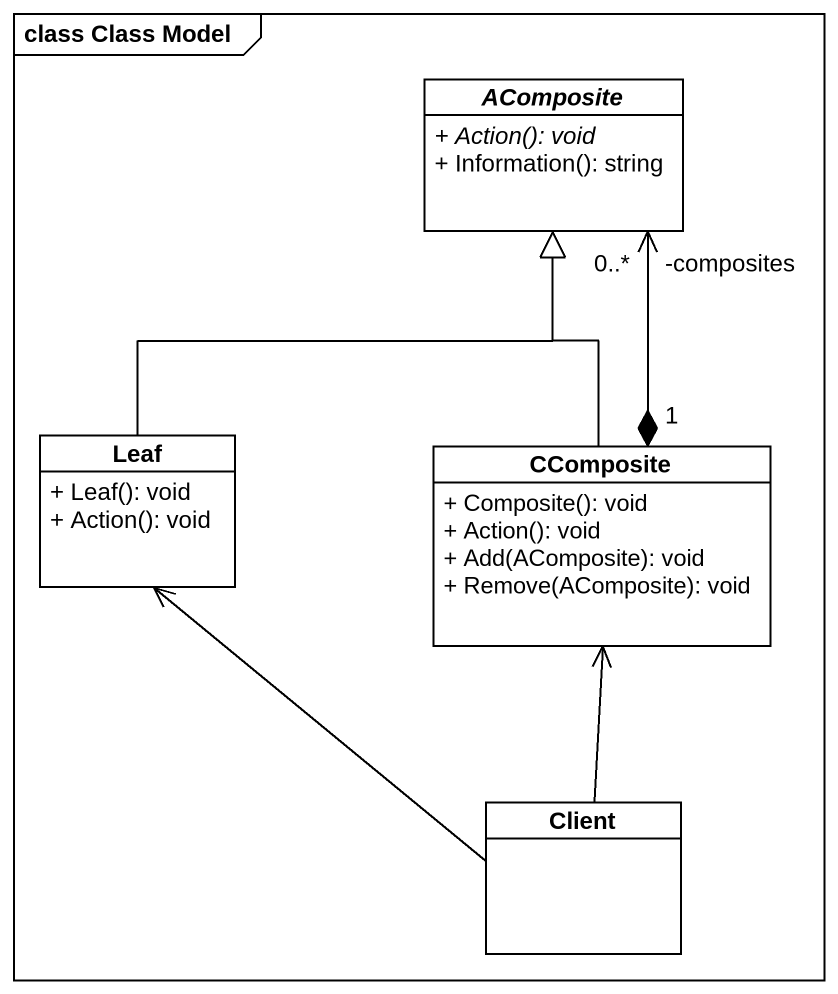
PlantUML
@startuml
mainframe class Class Model
hide circle
hide empty members
skinparam classAttributeIconSize 0
abstract class AComposite {
  {abstract} + Action(): void
  + Information(): string
}
class Leaf {
  + Leaf(): void
  + Action(): void
}
class CComposite {
  + Composite(): void
  + Action(): void
  + Add(AComposite): void
  + Remove(AComposite): void
}
class Client
AComposite "-composites\n0..*" <--* "1" CComposite
Leaf -up-|> AComposite
Leaf <-- Client
CComposite -up-|> AComposite
CComposite <-- Client
@enduml
